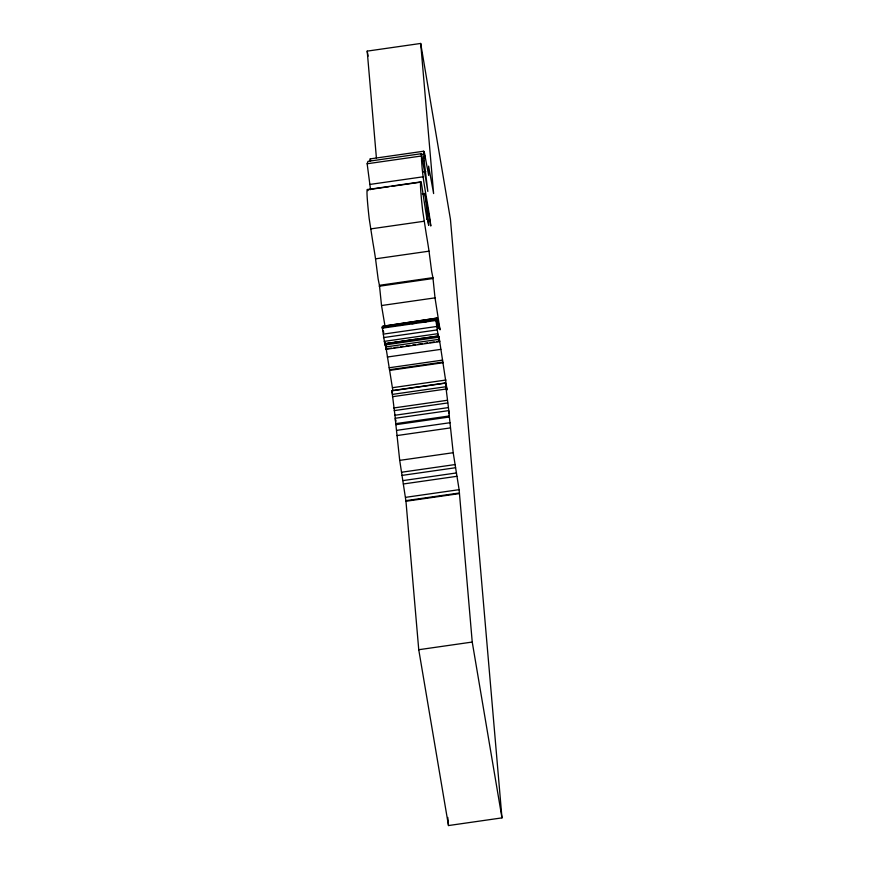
<?xml version="1.0" encoding="UTF-8"?>
<svg xmlns="http://www.w3.org/2000/svg" width="869" height="869" viewBox="0 0 869 869"><rect width="100%" height="100%" fill="white"/><g stroke="black" fill="none" stroke-linecap="round" stroke-linejoin="round"><path stroke-width="1.3" d="M395.525 419.868L395.699 421.324L391.886 390.648L445.384 382.979L447.09 389.975L438.954 336.585L439.551 341.636L386.053 349.305L385.456 344.254L392.788 390.17M370.096 160.874L370.216 158.886L423.714 151.217L424.832 156.692L424.789 156.138M370.552 189.692L367.152 163.763L367.945 161.352L421.443 153.683L427.83 191.441L423.79 157.908L423.67 156.583L424.05 158.831L423.714 151.217M384.793 344.178L385.086 344.928L438.573 337.259L438.258 336.107L384.793 344.178L382.295 327.309L435.782 319.64L436.01 320.303L435.923 318.717L437.237 324.832M438.291 336.509L435.782 319.64M385.119 326.809L381.524 305.53L379.438 285.314A81.567 3.074 81.8 0 1 378.145 279.003L375.538 258.832A33 1.249 81.8 0 0 372.92 242.657L369.173 218.521A82.577 3.118 81.8 0 1 367.696 189.757L389.084 186.694M383.338 326.147L437.172 318.076L440.062 329.862L435.011 297.861L432.936 277.645A81.567 3.074 81.8 0 1 431.632 271.334L429.025 251.174A33 1.249 81.8 0 0 426.418 234.988L422.671 210.852A82.577 3.118 81.8 0 1 421.183 182.088L422.095 187.498A69.694 2.629 81.8 0 0 427.048 219.585L427.092 216.718L428.699 225.429L424.898 193.472L422.215 193.852M424.898 193.472L430.807 226.027C428.135 201.966 421.389 177.645 421.443 153.683M449.012 412.199L449.197 413.655L445.384 382.979M382.295 327.309L382.523 327.971L382.436 326.386L437.172 318.076M376.407 157.952L367.207 51.119L420.694 43.45L450.435 219.281L501.978 817.881L448.491 825.55L418.749 649.719L405.91 500.653L459.408 492.984L459.114 489.671L453.205 452.706L448.686 410.613L395.189 418.282L399.707 460.374L405.964 501.25L459.462 493.592M420.857 154.573L423.529 154.193M367.152 163.763L420.65 156.105M421.476 160.982L424.148 160.602M423.084 171.964L425.756 171.584M369.673 184.467L423.16 176.798M367.413 189.551L420.911 181.882M391.767 186.314L419.846 182.284M370.563 228.927L424.05 221.258M375.538 258.832L429.025 251.174M379.438 285.314L432.936 277.645M379.21 286.238L432.697 278.569M381.524 305.53L435.011 297.861M399.903 325.473L402.575 325.093M411.939 323.757L414.611 323.366M423.974 322.03L426.646 321.649M382.219 328.167L435.706 320.509M383.305 334.13L436.792 326.462M383.468 337.606L436.966 329.938M384.25 341.376L437.748 333.707M384.641 343.646L438.128 335.977M387.433 343.385L391.452 342.82M394.124 342.429L398.132 341.854M400.805 341.474L403.488 341.093M406.16 340.702L410.168 340.127M412.84 339.746L415.523 339.366M418.195 338.986L422.204 338.41M424.876 338.019L427.559 337.639M430.231 337.259L434.239 336.683M385.086 344.928L384.793 342.527L385.662 346.97L439.149 339.301L439.551 341.636M387.411 348.654L391.419 348.078M394.091 347.698L398.111 347.122M400.783 346.731L403.455 346.351M406.127 345.971L410.146 345.395M412.818 345.015L415.491 344.624M418.163 344.243L422.182 343.668M424.854 343.288L427.526 342.897M430.198 342.516L434.218 341.941M436.89 341.56L439.562 341.18M387.335 357.029L440.822 349.36M389.149 367.772L442.636 360.103M389.421 369.749L442.918 362.08M389.594 370.4L443.092 362.731M392.527 387.683L446.014 380.014M391.789 390.833L445.276 383.164M392.386 394.396L445.884 386.738M392.451 396.709L445.938 389.051M393.755 407.963L447.242 400.294M394.2 410.624L447.698 402.955M394.754 415.284L448.241 407.615M395.819 423.627L449.306 415.969M395.992 424.659L449.479 416.99M396.677 430.361L450.175 422.692M396.916 435.575L450.403 427.906M399.707 460.374L453.205 452.706M401.717 472.215L455.215 464.546M402.097 475.386L455.595 467.728M402.988 480.6L456.475 472.942M403.357 483.979L456.855 476.31M405.627 497.34L459.114 489.671M418.749 649.719L472.236 642.05L459.408 492.984M370.715 160.635L370.216 158.886M382.436 326.386L382.903 327.961M383.74 332.501L383.348 330.915M367.696 189.757L367.88 190.669M472.236 642.05L501.978 817.881M367.207 51.119L368.065 56.17M385.662 346.97L386.053 349.305M391.886 390.648L392.386 393.581M439.149 339.301L438.291 334.858L438.573 337.259M436.825 318.478L438.063 328.688L436.955 321.639L437.607 327.059L437.541 326.244M420.694 43.45L433.62 193.57L428.602 166.142L428.678 175.44L424.278 152.053L424.474 154.324M447.785 817.447L448.491 825.55"/></g></svg>
